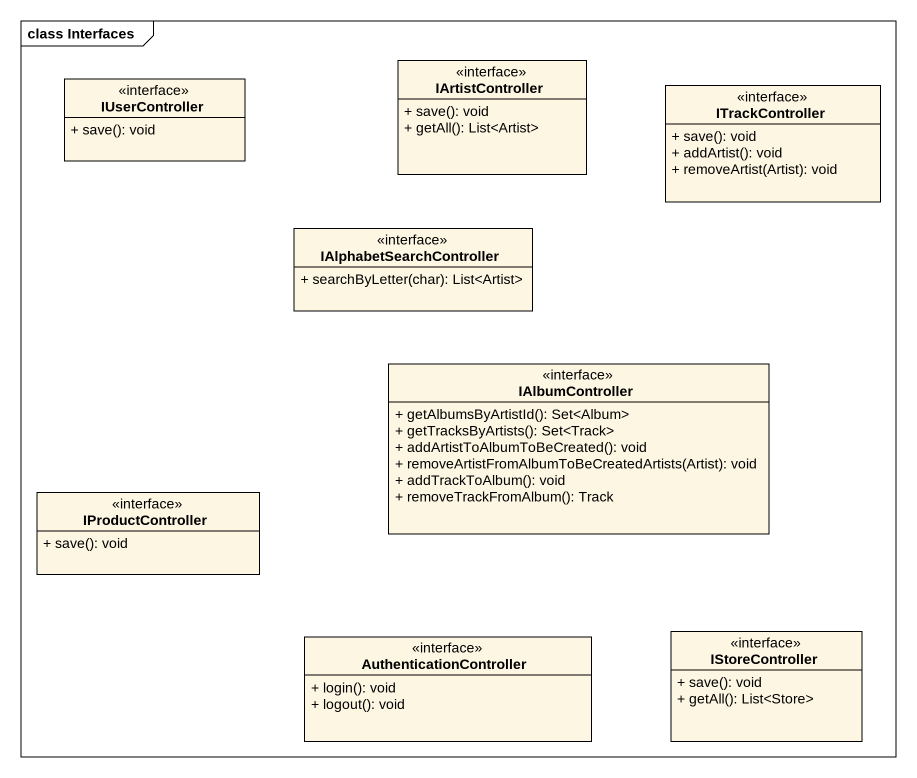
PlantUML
@startuml
mainframe class Interfaces
hide circle
hide empty members
skinparam classAttributeIconSize 0
class IArtistController <<interface>> {
  + save(): void
  + getAll(): List<Artist>
}
class IUserController <<interface>> {
  + save(): void
}
class ITrackController <<interface>> {
  + save(): void
  + addArtist(): void
  + removeArtist(Artist): void
}
class IAlphabetSearchController <<interface>> {
  + searchByLetter(char): List<Artist>
}
class IAlbumController <<interface>> {
  + getAlbumsByArtistId(): Set<Album>
  + getTracksByArtists(): Set<Track>
  + addArtistToAlbumToBeCreated(): void
  + removeArtistFromAlbumToBeCreatedArtists(Artist): void
  + addTrackToAlbum(): void
  + removeTrackFromAlbum(): Track
}
class IProductController <<interface>> {
  + save(): void
}
class AuthenticationController <<interface>> {
  + login(): void
  + logout(): void
}
class IStoreController <<interface>> {
  + save(): void
  + getAll(): List<Store>
}
@enduml
